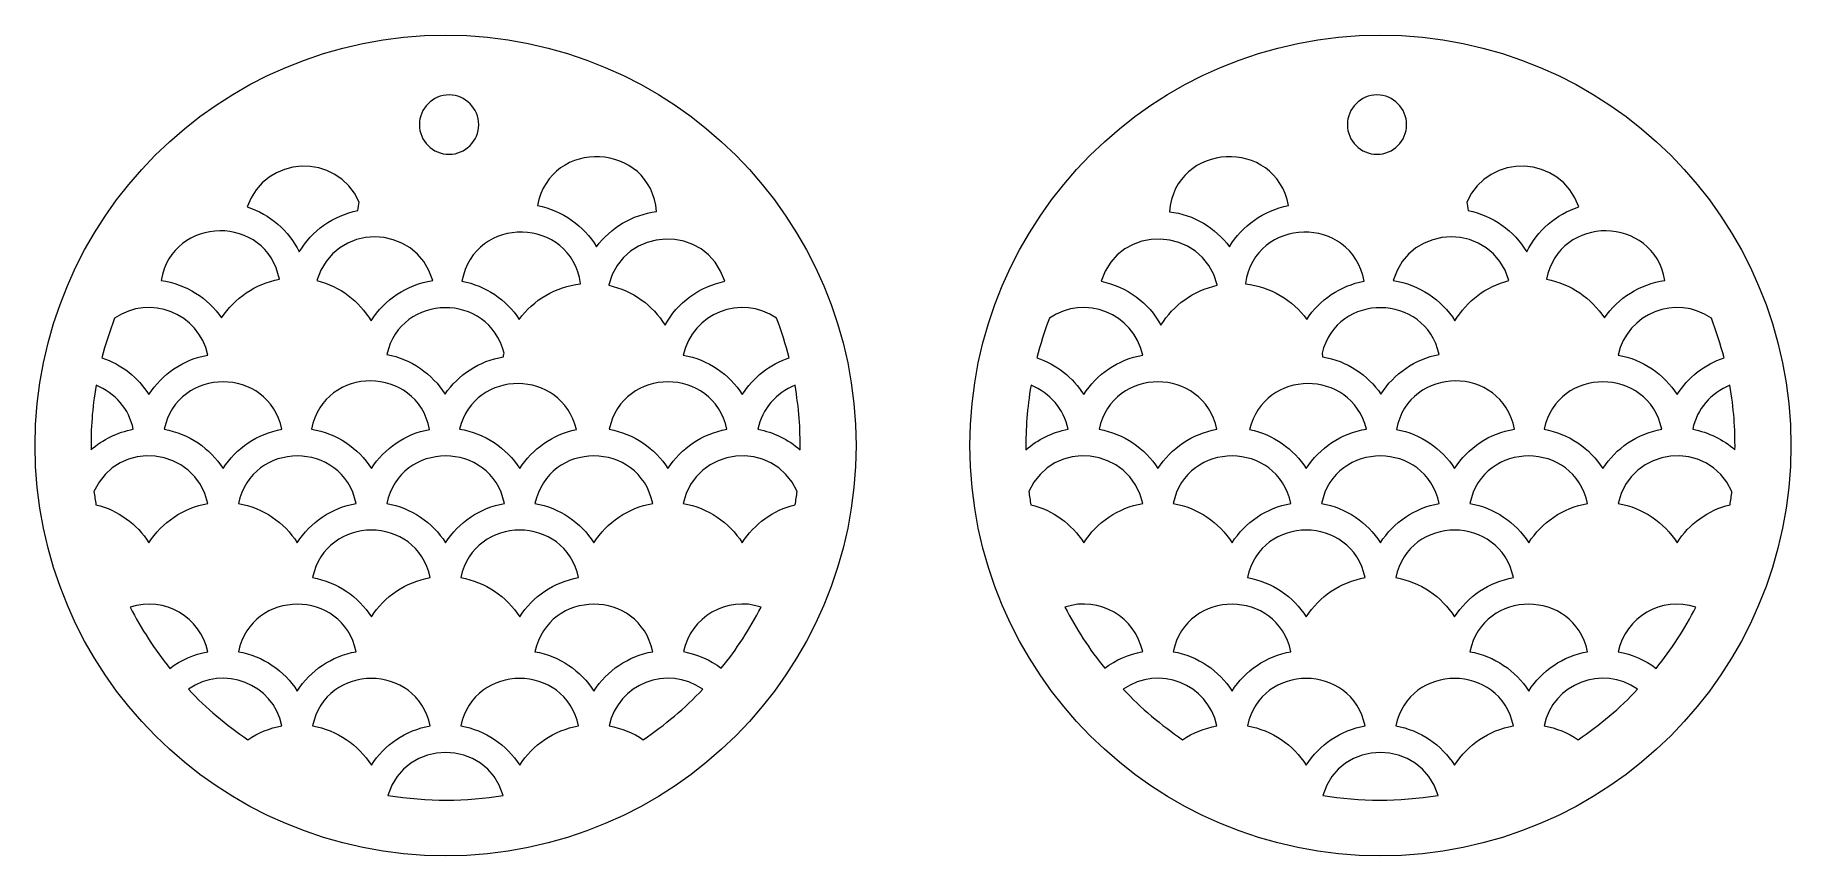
# Model space of a CAD drawing. Header units: inches. Extents: x 18 to 270, y 13 to 131.
import ezdxf

# ---------------------------------------------------------------- set-up
doc = ezdxf.new("R2010")
doc.units = ezdxf.units.IN
doc.header["$MEASUREMENT"] = 0
doc.layers.add('_U+0421_U+043B_U+043E_U+0439 1', color=7, linetype='Continuous')

msp = doc.modelspace()

# ---------------------------------------------------------------- linework, layer by layer
at = {"layer": '_U+0421_U+043B_U+043E_U+0439 1', "color": 1, "lineweight": 9, "true_color": 0xff0000}
for points, knots in [([(77.22, 130.84), (44.72, 130.84), (18.38, 104.5), (18.38, 72), (18.38, 39.5), (44.73, 13.16), (77.22, 13.16), (109.72, 13.16), (136.07, 39.5), (136.07, 72), (136.07, 104.5), (109.72, 130.84), (77.22, 130.84)], [0, 0, 0, 0, 1, 1, 1, 2, 2, 2, 3, 3, 3, 4, 4, 4, 4]), ([(152.4, 72), (152.4, 39.5), (178.75, 13.16), (211.24, 13.16), (243.74, 13.16), (270.09, 39.5), (270.09, 72), (270.09, 104.5), (243.74, 130.84), (211.24, 130.84), (178.75, 130.84), (152.4, 104.5), (152.4, 72)], [0, 0, 0, 0, 1, 1, 1, 2, 2, 2, 3, 3, 3, 4, 4, 4, 4]), ([(77.72, 122.26), (80.07, 122.26), (81.97, 120.35), (81.97, 118), (81.97, 115.66), (80.07, 113.75), (77.72, 113.75), (75.37, 113.75), (73.47, 115.66), (73.47, 118), (73.47, 120.35), (75.37, 122.26), (77.72, 122.26)], [0, 0, 0, 0, 1, 1, 1, 2, 2, 2, 3, 3, 3, 4, 4, 4, 4]), ([(215, 118), (215, 115.66), (213.1, 113.75), (210.75, 113.75), (208.4, 113.75), (206.5, 115.66), (206.5, 118), (206.5, 120.35), (208.4, 122.26), (210.75, 122.26), (213.1, 122.26), (215, 120.35), (215, 118)], [0, 0, 0, 0, 1, 1, 1, 2, 2, 2, 3, 3, 3, 4, 4, 4, 4]), ([(107.47, 105.53), (103.95, 105.1), (100.88, 103.21), (98.86, 100.49), (97.04, 103.51), (93.99, 105.71), (90.4, 106.39), (92.22, 116.23), (106.66, 115.52), (107.47, 105.53)], [0, 0, 0, 0, 1, 1, 1, 2, 2, 2, 3, 3, 3, 3]), ([(198.07, 106.39), (194.48, 105.71), (191.43, 103.51), (189.6, 100.49), (187.59, 103.21), (184.52, 105.1), (180.99, 105.52), (181.81, 115.52), (196.24, 116.23), (198.07, 106.39)], [0, 0, 0, 0, 1, 1, 1, 2, 2, 2, 3, 3, 3, 3]), ([(64.84, 106.91), (64.76, 106.51), (64.7, 106.1), (64.66, 105.68), (61.09, 104.99), (58.06, 102.78), (56.25, 99.76), (54.75, 102.8), (52.06, 105.16), (48.79, 106.21), (51.33, 113.64), (61.66, 114.09), (64.84, 106.91)], [0, 0, 0, 0, 1, 1, 1, 2, 2, 2, 3, 3, 3, 4, 4, 4, 4]), ([(239.68, 106.21), (236.4, 105.16), (233.72, 102.8), (232.21, 99.76), (230.4, 102.78), (227.38, 104.99), (223.81, 105.68), (223.77, 106.1), (223.71, 106.51), (223.62, 106.91), (226.81, 114.09), (237.14, 113.64), (239.68, 106.21)], [0, 0, 0, 0, 1, 1, 1, 2, 2, 2, 3, 3, 3, 4, 4, 4, 4]), ([(53.4, 95.83), (49.94, 95.19), (46.97, 93.14), (45.11, 90.29), (43.15, 93.15), (40.03, 95.16), (36.44, 95.65), (38.06, 105.07), (51.59, 105.18), (53.4, 95.83)], [0, 0, 0, 0, 1, 1, 1, 2, 2, 2, 3, 3, 3, 3]), ([(75.39, 95.64), (71.66, 95.09), (68.47, 92.92), (66.54, 89.87), (64.85, 92.71), (62.08, 94.82), (58.79, 95.65), (61.17, 103.99), (73.02, 103.99), (75.39, 95.64)], [0, 0, 0, 0, 1, 1, 1, 2, 2, 2, 3, 3, 3, 3]), ([(96.58, 95.21), (96.58, 95.2), (96.58, 95.19), (96.58, 95.18), (92.97, 94.79), (89.82, 92.87), (87.78, 90.08), (85.93, 92.89), (82.99, 94.92), (79.57, 95.56), (81.35, 105.13), (95.21, 104.83), (96.58, 95.21)], [0, 0, 0, 0, 1, 1, 1, 2, 2, 2, 3, 3, 3, 4, 4, 4, 4]), ([(117.25, 95.54), (113.57, 94.8), (110.46, 92.45), (108.69, 89.25), (106.91, 92.12), (104.03, 94.23), (100.63, 94.97), (100.63, 94.99), (100.63, 95.01), (100.63, 95.03), (102.69, 103.52), (114.67, 103.89), (117.25, 95.54)], [0, 0, 0, 0, 1, 1, 1, 2, 2, 2, 3, 3, 3, 4, 4, 4, 4]), ([(187.84, 95.03), (187.84, 95.01), (187.84, 94.99), (187.83, 94.97), (184.44, 94.23), (181.55, 92.12), (179.78, 89.25), (178.01, 92.45), (174.9, 94.8), (171.21, 95.54), (173.79, 103.89), (185.77, 103.52), (187.84, 95.03)], [0, 0, 0, 0, 1, 1, 1, 2, 2, 2, 3, 3, 3, 4, 4, 4, 4]), ([(208.9, 95.56), (205.47, 94.92), (202.54, 92.89), (200.69, 90.08), (198.65, 92.86), (195.5, 94.79), (191.89, 95.18), (191.88, 95.19), (191.88, 95.2), (191.88, 95.21), (193.26, 104.83), (207.12, 105.13), (208.9, 95.56)], [0, 0, 0, 0, 1, 1, 1, 2, 2, 2, 3, 3, 3, 4, 4, 4, 4]), ([(229.67, 95.65), (226.39, 94.82), (223.62, 92.71), (221.93, 89.87), (220, 92.92), (216.8, 95.09), (213.08, 95.64), (215.45, 103.99), (227.3, 103.99), (229.67, 95.65)], [0, 0, 0, 0, 1, 1, 1, 2, 2, 2, 3, 3, 3, 3]), ([(252.03, 95.65), (248.43, 95.16), (245.32, 93.15), (243.35, 90.29), (241.5, 93.14), (238.53, 95.19), (235.06, 95.83), (236.88, 105.18), (250.4, 105.07), (252.03, 95.65)], [0, 0, 0, 0, 1, 1, 1, 2, 2, 2, 3, 3, 3, 3]), ([(29.78, 90.24), (34.83, 93.76), (41.86, 90.98), (43.14, 84.96), (39.59, 84.33), (36.56, 82.23), (34.69, 79.3), (33.14, 81.76), (30.77, 83.65), (27.96, 84.58), (28.45, 86.51), (29.07, 88.4), (29.78, 90.24)], [0, 0, 0, 0, 1, 1, 1, 2, 2, 2, 3, 3, 3, 4, 4, 4, 4]), ([(85.51, 84.71), (82.05, 84.13), (79.05, 82.15), (77.15, 79.36), (75.31, 82.28), (72.32, 84.4), (68.81, 85.06), (70.81, 93.9), (83.42, 94.04), (85.6, 85.22), (85.56, 85.05), (85.54, 84.88), (85.51, 84.71)], [0, 0, 0, 0, 1, 1, 1, 2, 2, 2, 3, 3, 3, 4, 4, 4, 4]), ([(124.67, 90.24), (125.38, 88.4), (125.99, 86.51), (126.49, 84.58), (123.68, 83.65), (121.31, 81.76), (119.76, 79.3), (117.89, 82.23), (114.85, 84.33), (111.3, 84.96), (112.59, 90.97), (119.61, 93.76), (124.67, 90.24)], [0, 0, 0, 0, 1, 1, 1, 2, 2, 2, 3, 3, 3, 4, 4, 4, 4]), ([(177.16, 84.96), (173.62, 84.33), (170.58, 82.23), (168.71, 79.3), (167.16, 81.76), (164.79, 83.65), (161.98, 84.58), (162.47, 86.51), (163.09, 88.4), (163.8, 90.24), (168.85, 93.76), (175.88, 90.97), (177.16, 84.96)], [0, 0, 0, 0, 1, 1, 1, 2, 2, 2, 3, 3, 3, 4, 4, 4, 4]), ([(202.87, 85.22), (205.05, 94.04), (217.66, 93.9), (219.66, 85.06), (216.15, 84.4), (213.16, 82.28), (211.32, 79.36), (209.42, 82.15), (206.42, 84.13), (202.96, 84.71), (202.93, 84.88), (202.91, 85.05), (202.87, 85.22)], [0, 0, 0, 0, 1, 1, 1, 2, 2, 2, 3, 3, 3, 4, 4, 4, 4]), ([(260.51, 84.58), (257.7, 83.65), (255.33, 81.76), (253.78, 79.3), (251.91, 82.23), (248.87, 84.33), (245.33, 84.96), (246.61, 90.98), (253.64, 93.76), (258.69, 90.24), (259.4, 88.4), (260.01, 86.51), (260.51, 84.58)], [0, 0, 0, 0, 1, 1, 1, 2, 2, 2, 3, 3, 3, 4, 4, 4, 4]), ([(45.33, 68.69), (43.46, 71.61), (40.43, 73.7), (36.89, 74.32), (38.82, 83.38), (51.84, 83.41), (53.77, 74.32), (50.23, 73.7), (47.2, 71.61), (45.33, 68.69)], [0, 0, 0, 0, 1, 1, 1, 2, 2, 2, 3, 3, 3, 3]), ([(74.93, 74.31), (71.43, 73.66), (68.44, 71.58), (66.59, 68.69), (64.7, 71.65), (61.6, 73.76), (58, 74.35), (59.84, 83.61), (73.14, 83.53), (74.93, 74.31)], [0, 0, 0, 0, 1, 1, 1, 2, 2, 2, 3, 3, 3, 3]), ([(95.97, 74.28), (92.57, 73.59), (89.67, 71.52), (87.85, 68.69), (85.95, 71.66), (82.84, 73.77), (79.22, 74.35), (81.41, 83.11), (93.88, 83), (95.97, 74.28)], [0, 0, 0, 0, 1, 1, 1, 2, 2, 2, 3, 3, 3, 3]), ([(100.68, 74.32), (102.6, 83.38), (115.62, 83.41), (117.55, 74.32), (114.01, 73.7), (110.98, 71.61), (109.11, 68.69), (107.24, 71.61), (104.21, 73.7), (100.68, 74.32)], [0, 0, 0, 0, 1, 1, 1, 2, 2, 2, 3, 3, 3, 3]), ([(179.35, 68.69), (177.48, 71.61), (174.45, 73.7), (170.91, 74.32), (172.85, 83.41), (185.86, 83.38), (187.79, 74.32), (184.25, 73.7), (181.22, 71.61), (179.35, 68.69)], [0, 0, 0, 0, 1, 1, 1, 2, 2, 2, 3, 3, 3, 3]), ([(209.24, 74.35), (205.62, 73.77), (202.52, 71.66), (200.61, 68.69), (198.8, 71.52), (195.9, 73.59), (192.49, 74.28), (194.59, 83), (207.05, 83.11), (209.24, 74.35)], [0, 0, 0, 0, 1, 1, 1, 2, 2, 2, 3, 3, 3, 3]), ([(230.47, 74.35), (226.86, 73.76), (223.77, 71.65), (221.88, 68.69), (220.02, 71.58), (217.03, 73.67), (213.54, 74.31), (215.33, 83.53), (228.62, 83.61), (230.47, 74.35)], [0, 0, 0, 0, 1, 1, 1, 2, 2, 2, 3, 3, 3, 3]), ([(234.7, 74.32), (236.63, 83.41), (249.65, 83.38), (251.57, 74.32), (248.04, 73.7), (245, 71.61), (243.13, 68.69), (241.26, 71.61), (238.23, 73.7), (234.7, 74.32)], [0, 0, 0, 0, 1, 1, 1, 2, 2, 2, 3, 3, 3, 3]), ([(27.13, 80.63), (29.83, 79.58), (31.87, 77.21), (32.46, 74.32), (30.16, 73.9), (28.08, 72.87), (26.4, 71.39), (26.36, 74.41), (26.56, 77.3), (27.13, 80.63)], [0, 0, 0, 0, 1, 1, 1, 2, 2, 2, 3, 3, 3, 3]), ([(121.99, 74.32), (122.57, 77.21), (124.62, 79.58), (127.32, 80.63), (127.89, 77.31), (128.09, 74.41), (128.05, 71.39), (126.36, 72.87), (124.28, 73.9), (121.99, 74.32)], [0, 0, 0, 0, 1, 1, 1, 2, 2, 2, 3, 3, 3, 3]), ([(160.42, 71.39), (160.38, 74.41), (160.58, 77.31), (161.15, 80.63), (163.85, 79.58), (165.89, 77.21), (166.48, 74.32), (164.18, 73.9), (162.1, 72.87), (160.42, 71.39)], [0, 0, 0, 0, 1, 1, 1, 2, 2, 2, 3, 3, 3, 3]), ([(262.07, 71.39), (260.38, 72.87), (258.3, 73.9), (256.01, 74.32), (256.6, 77.21), (258.64, 79.58), (261.34, 80.63), (261.91, 77.3), (262.11, 74.41), (262.07, 71.39)], [0, 0, 0, 0, 1, 1, 1, 2, 2, 2, 3, 3, 3, 3]), ([(26.82, 65.4), (30.24, 73.04), (41.41, 71.82), (43.14, 63.69), (39.6, 63.07), (36.57, 60.98), (34.7, 58.06), (32.98, 60.74), (30.28, 62.73), (27.1, 63.51), (27, 64.14), (26.91, 64.77), (26.82, 65.4)], [0, 0, 0, 0, 1, 1, 1, 2, 2, 2, 3, 3, 3, 4, 4, 4, 4]), ([(127.34, 63.51), (124.17, 62.73), (121.47, 60.74), (119.75, 58.06), (117.88, 60.98), (114.84, 63.07), (111.3, 63.69), (113.03, 71.82), (124.21, 73.05), (127.62, 65.4), (127.54, 64.77), (127.45, 64.14), (127.34, 63.51)], [0, 0, 0, 0, 1, 1, 1, 2, 2, 2, 3, 3, 3, 4, 4, 4, 4]), ([(160.84, 65.4), (164.26, 73.05), (175.43, 71.81), (177.16, 63.69), (173.62, 63.07), (170.59, 60.98), (168.72, 58.06), (167, 60.74), (164.3, 62.73), (161.12, 63.51), (161.02, 64.14), (160.93, 64.77), (160.84, 65.4)], [0, 0, 0, 0, 1, 1, 1, 2, 2, 2, 3, 3, 3, 4, 4, 4, 4]), ([(261.36, 63.51), (258.19, 62.73), (255.49, 60.74), (253.77, 58.06), (251.9, 60.98), (248.87, 63.07), (245.33, 63.69), (247.05, 71.82), (258.23, 73.04), (261.64, 65.4), (261.56, 64.77), (261.47, 64.14), (261.36, 63.51)], [0, 0, 0, 0, 1, 1, 1, 2, 2, 2, 3, 3, 3, 4, 4, 4, 4]), ([(64.4, 63.69), (60.86, 63.07), (57.83, 60.98), (55.96, 58.06), (54.09, 60.98), (51.06, 63.07), (47.52, 63.69), (49.45, 72.75), (62.47, 72.78), (64.4, 63.69)], [0, 0, 0, 0, 1, 1, 1, 2, 2, 2, 3, 3, 3, 3]), ([(68.78, 63.69), (70.71, 72.75), (83.73, 72.78), (85.66, 63.69), (82.12, 63.07), (79.09, 60.98), (77.22, 58.06), (75.35, 60.98), (72.32, 63.07), (68.78, 63.69)], [0, 0, 0, 0, 1, 1, 1, 2, 2, 2, 3, 3, 3, 3]), ([(90.04, 63.69), (91.97, 72.75), (104.99, 72.78), (106.92, 63.69), (103.38, 63.07), (100.35, 60.98), (98.48, 58.06), (96.61, 60.98), (93.58, 63.07), (90.04, 63.69)], [0, 0, 0, 0, 1, 1, 1, 2, 2, 2, 3, 3, 3, 3]), ([(189.98, 58.06), (188.11, 60.98), (185.08, 63.07), (181.54, 63.69), (183.48, 72.78), (196.49, 72.75), (198.42, 63.69), (194.88, 63.07), (191.85, 60.98), (189.98, 58.06)], [0, 0, 0, 0, 1, 1, 1, 2, 2, 2, 3, 3, 3, 3]), ([(211.24, 58.06), (209.37, 60.98), (206.34, 63.07), (202.8, 63.69), (204.74, 72.78), (217.76, 72.75), (219.68, 63.69), (216.15, 63.07), (213.12, 60.98), (211.24, 58.06)], [0, 0, 0, 0, 1, 1, 1, 2, 2, 2, 3, 3, 3, 3]), ([(240.94, 63.69), (237.41, 63.07), (234.38, 60.98), (232.51, 58.06), (230.63, 60.98), (227.6, 63.07), (224.07, 63.69), (226, 72.78), (239.02, 72.75), (240.94, 63.69)], [0, 0, 0, 0, 1, 1, 1, 2, 2, 2, 3, 3, 3, 3]), ([(75.03, 53.06), (71.49, 52.44), (68.46, 50.35), (66.59, 47.43), (64.72, 50.35), (61.69, 52.44), (58.15, 53.06), (60.08, 62.12), (73.1, 62.15), (75.03, 53.06)], [0, 0, 0, 0, 1, 1, 1, 2, 2, 2, 3, 3, 3, 3]), ([(96.29, 53.06), (92.75, 52.44), (89.72, 50.35), (87.85, 47.43), (85.98, 50.35), (82.95, 52.44), (79.41, 53.06), (81.34, 62.12), (94.36, 62.15), (96.29, 53.06)], [0, 0, 0, 0, 1, 1, 1, 2, 2, 2, 3, 3, 3, 3]), ([(209.05, 53.06), (205.51, 52.44), (202.48, 50.35), (200.61, 47.43), (198.74, 50.35), (195.71, 52.44), (192.17, 53.06), (194.11, 62.15), (207.12, 62.12), (209.05, 53.06)], [0, 0, 0, 0, 1, 1, 1, 2, 2, 2, 3, 3, 3, 3]), ([(230.31, 53.06), (226.77, 52.44), (223.74, 50.35), (221.87, 47.43), (220, 50.35), (216.97, 52.44), (213.43, 53.06), (215.37, 62.15), (228.39, 62.12), (230.31, 53.06)], [0, 0, 0, 0, 1, 1, 1, 2, 2, 2, 3, 3, 3, 3]), ([(31.99, 48.82), (36.99, 50.47), (42.1, 47.34), (43.14, 42.42), (41.16, 42.07), (39.3, 41.26), (37.71, 40.05), (35.52, 42.76), (33.6, 45.7), (31.99, 48.82)], [0, 0, 0, 0, 1, 1, 1, 2, 2, 2, 3, 3, 3, 3]), ([(55.96, 36.8), (54.09, 39.72), (51.06, 41.81), (47.52, 42.43), (49.45, 51.49), (62.47, 51.52), (64.4, 42.43), (60.86, 41.81), (57.83, 39.72), (55.96, 36.8)], [0, 0, 0, 0, 1, 1, 1, 2, 2, 2, 3, 3, 3, 3]), ([(98.48, 36.8), (96.61, 39.72), (93.58, 41.81), (90.04, 42.43), (91.97, 51.49), (104.99, 51.52), (106.92, 42.43), (103.38, 41.81), (100.36, 39.72), (98.48, 36.8)], [0, 0, 0, 0, 1, 1, 1, 2, 2, 2, 3, 3, 3, 3]), ([(116.75, 40.07), (115.16, 41.27), (113.3, 42.09), (111.31, 42.44), (112.36, 47.36), (117.48, 50.47), (122.46, 48.83), (120.85, 45.71), (118.94, 42.77), (116.75, 40.07)], [0, 0, 0, 0, 1, 1, 1, 2, 2, 2, 3, 3, 3, 3]), ([(166.01, 48.83), (170.99, 50.47), (176.11, 47.36), (177.16, 42.44), (175.17, 42.09), (173.31, 41.27), (171.72, 40.07), (169.53, 42.77), (167.62, 45.71), (166.01, 48.83)], [0, 0, 0, 0, 1, 1, 1, 2, 2, 2, 3, 3, 3, 3]), ([(181.54, 42.43), (183.48, 51.52), (196.49, 51.49), (198.42, 42.43), (194.88, 41.81), (191.85, 39.72), (189.98, 36.8), (188.11, 39.72), (185.08, 41.81), (181.54, 42.43)], [0, 0, 0, 0, 1, 1, 1, 2, 2, 2, 3, 3, 3, 3]), ([(224.07, 42.43), (226, 51.52), (239.02, 51.49), (240.94, 42.43), (237.41, 41.81), (234.38, 39.72), (232.51, 36.8), (230.63, 39.72), (227.6, 41.81), (224.07, 42.43)], [0, 0, 0, 0, 1, 1, 1, 2, 2, 2, 3, 3, 3, 3]), ([(250.76, 40.05), (249.17, 41.26), (247.31, 42.07), (245.32, 42.42), (246.36, 47.34), (251.48, 50.47), (256.47, 48.82), (254.87, 45.7), (252.95, 42.76), (250.76, 40.05)], [0, 0, 0, 0, 1, 1, 1, 2, 2, 2, 3, 3, 3, 3]), ([(48.87, 29.82), (45.77, 31.91), (42.92, 34.34), (40.35, 37.05), (45.4, 40.62), (52.49, 37.86), (53.77, 31.8), (52, 31.49), (50.34, 30.82), (48.87, 29.82)], [0, 0, 0, 0, 1, 1, 1, 2, 2, 2, 3, 3, 3, 3]), ([(66.59, 26.17), (64.72, 29.08), (61.69, 31.18), (58.15, 31.8), (60.08, 40.86), (73.1, 40.89), (75.03, 31.8), (71.49, 31.18), (68.46, 29.08), (66.59, 26.17)], [0, 0, 0, 0, 1, 1, 1, 2, 2, 2, 3, 3, 3, 3]), ([(87.85, 26.17), (85.98, 29.08), (82.95, 31.18), (79.41, 31.8), (81.34, 40.86), (94.36, 40.89), (96.29, 31.8), (92.75, 31.18), (89.72, 29.08), (87.85, 26.17)], [0, 0, 0, 0, 1, 1, 1, 2, 2, 2, 3, 3, 3, 3]), ([(105.57, 29.82), (104.11, 30.81), (102.44, 31.48), (100.67, 31.79), (101.95, 37.82), (108.99, 40.65), (114.09, 37.04), (111.52, 34.34), (108.67, 31.91), (105.57, 29.82)], [0, 0, 0, 0, 1, 1, 1, 2, 2, 2, 3, 3, 3, 3]), ([(174.38, 37.04), (179.48, 40.65), (186.52, 37.82), (187.79, 31.79), (186.02, 31.49), (184.36, 30.81), (182.89, 29.82), (179.79, 31.91), (176.95, 34.34), (174.38, 37.04)], [0, 0, 0, 0, 1, 1, 1, 2, 2, 2, 3, 3, 3, 3]), ([(192.17, 31.8), (194.11, 40.89), (207.12, 40.86), (209.05, 31.8), (205.51, 31.18), (202.48, 29.09), (200.61, 26.17), (198.74, 29.08), (195.71, 31.18), (192.17, 31.8)], [0, 0, 0, 0, 1, 1, 1, 2, 2, 2, 3, 3, 3, 3]), ([(213.43, 31.8), (215.37, 40.89), (228.39, 40.86), (230.31, 31.8), (226.77, 31.18), (223.74, 29.09), (221.87, 26.17), (220, 29.08), (216.97, 31.18), (213.43, 31.8)], [0, 0, 0, 0, 1, 1, 1, 2, 2, 2, 3, 3, 3, 3]), ([(234.7, 31.8), (235.98, 37.86), (243.07, 40.62), (248.12, 37.05), (245.55, 34.34), (242.7, 31.91), (239.6, 29.82), (238.13, 30.82), (236.46, 31.49), (234.7, 31.8)], [0, 0, 0, 0, 1, 1, 1, 2, 2, 2, 3, 3, 3, 3]), ([(68.96, 21.84), (71.4, 30.03), (83.04, 30.03), (85.49, 21.84), (80.13, 20.96), (74.67, 20.9), (68.96, 21.84)], [0, 0, 0, 0, 1, 1, 1, 2, 2, 2, 2]), ([(202.98, 21.84), (205.42, 30.03), (217.06, 30.03), (219.51, 21.84), (213.8, 20.9), (208.34, 20.96), (202.98, 21.84)], [0, 0, 0, 0, 1, 1, 1, 2, 2, 2, 2])]:
    msp.add_open_spline(points, degree=3, knots=knots, dxfattribs=at)

doc.saveas('drawing.dxf')
